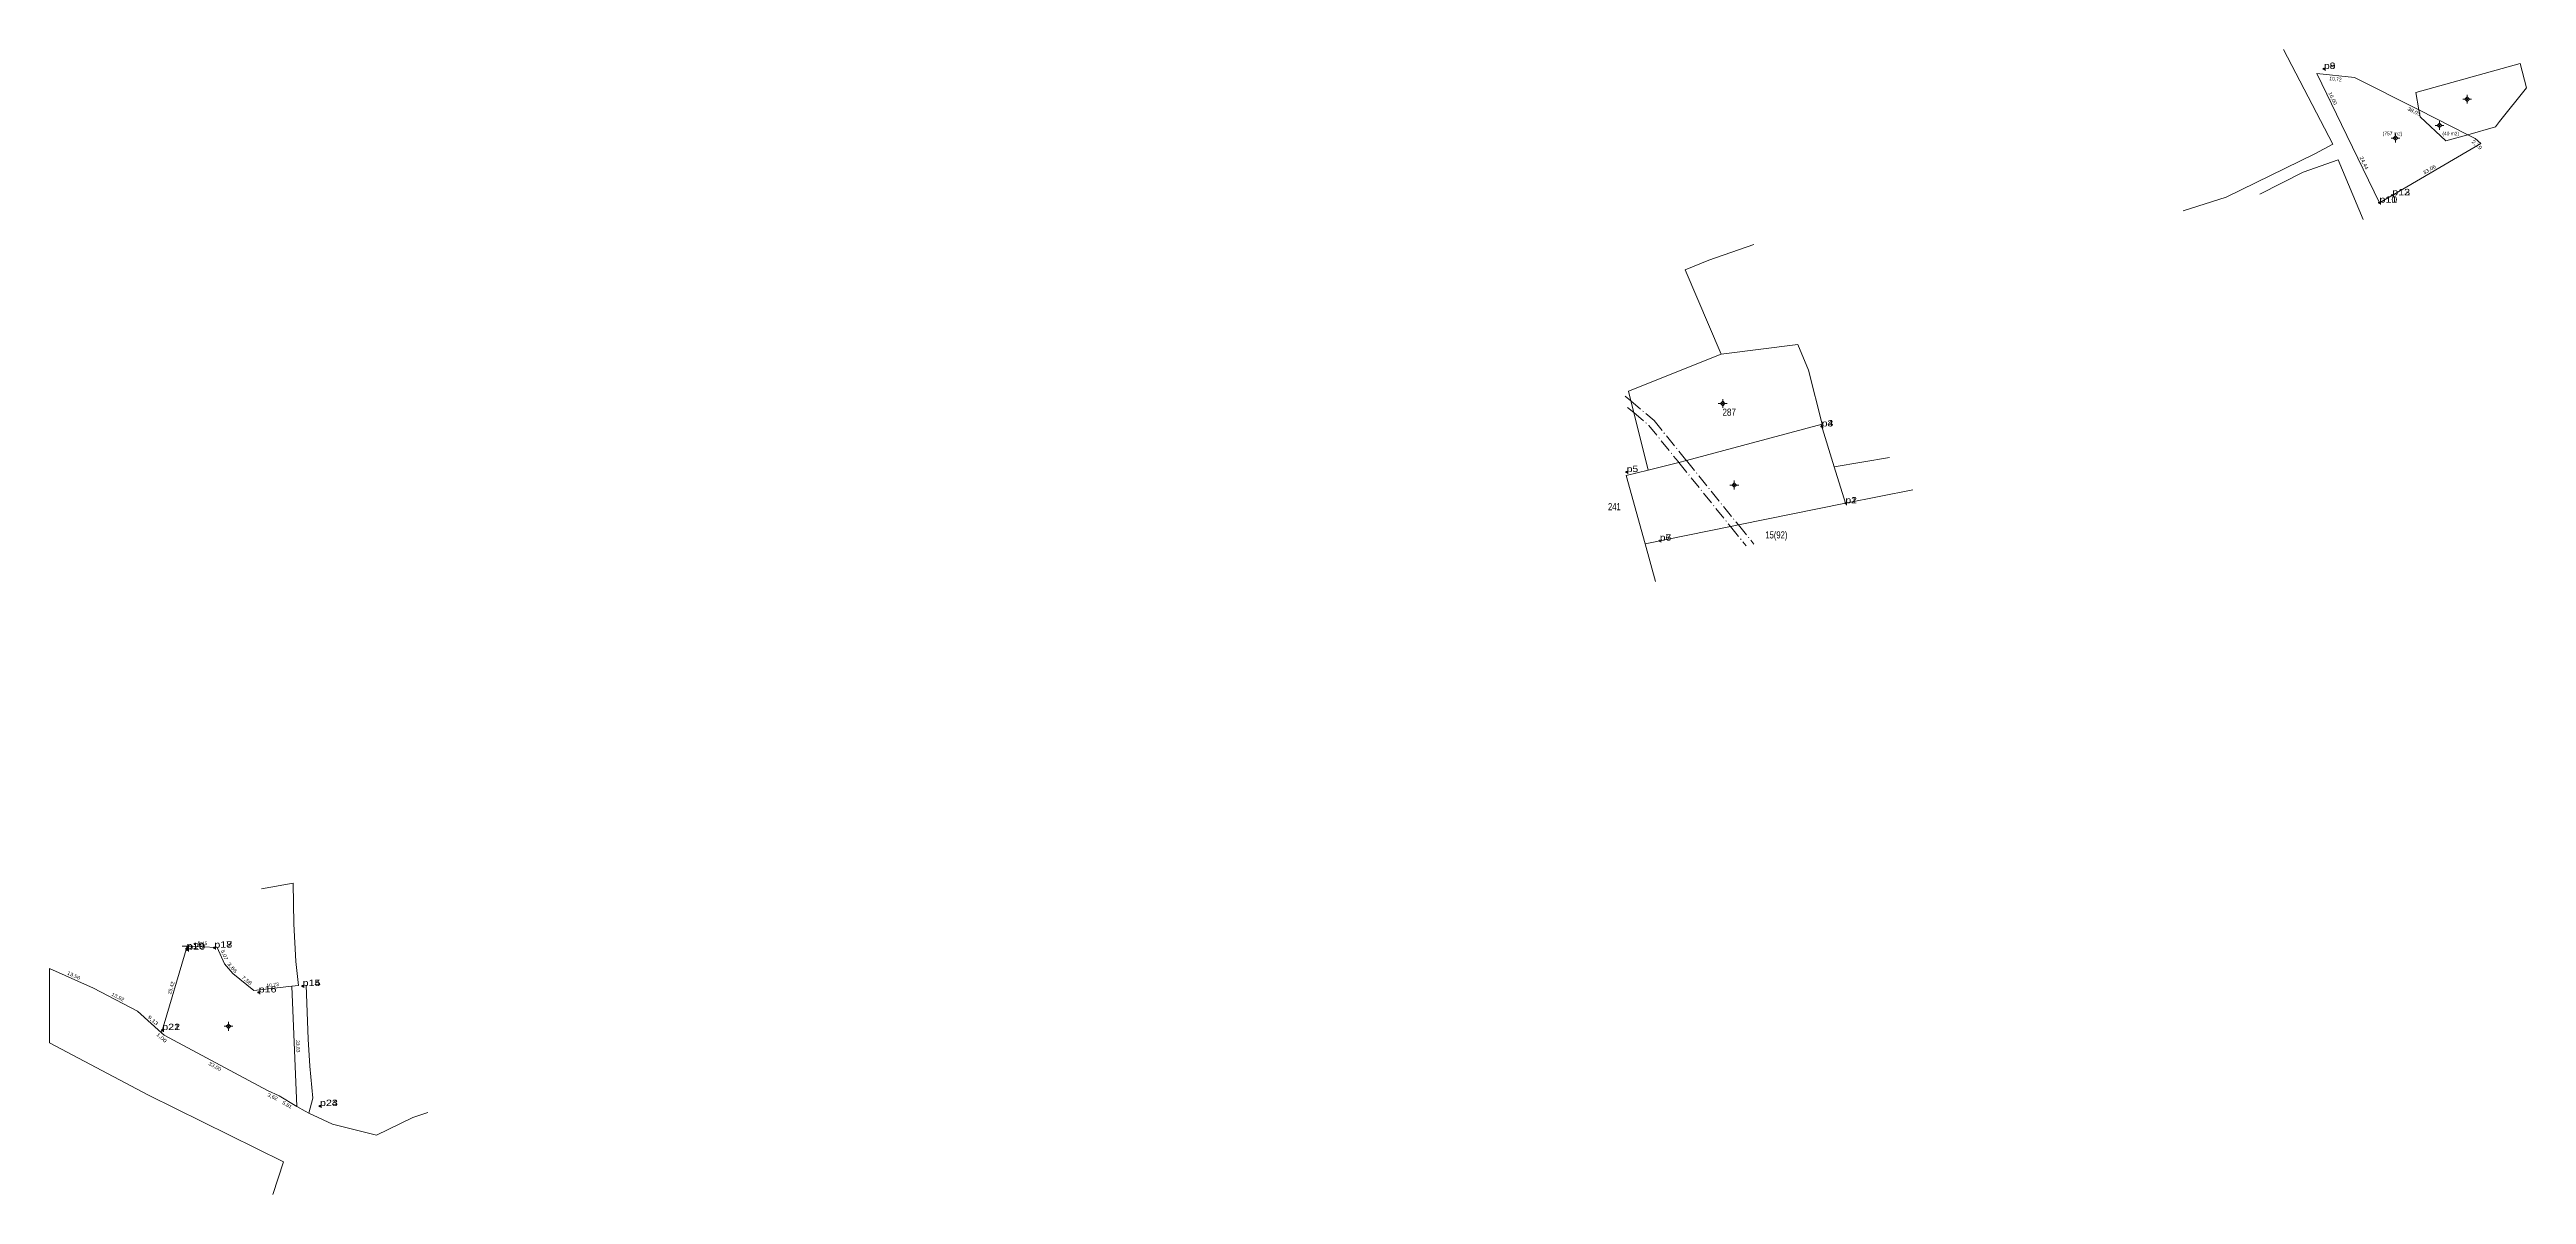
# Model space of a CAD drawing. Header units: metres. Extents: x 548912 to 551978, y 1837823 to 1841657.
# Drawn here: x 551000 to 551697, y 1837823 to 1838145 of the extents above; entities that cross this region are included whole.
import ezdxf
from ezdxf.enums import TextEntityAlignment as Align

# ---------------------------------------------------------------- set-up
doc = ezdxf.new("R2010")
doc.units = ezdxf.units.M
doc.header["$LTSCALE"] = 0.72
doc.header["$PDMODE"] = 32
doc.header["$PDSIZE"] = 0.36
doc.linetypes.add('DOT_DASHED', pattern=[7.7, 5, -1.2, 0.3, -1.2])
for name, color, linetype, lineweight in [('10', 7, 'Continuous', 13), ('11', 7, 'Continuous', 13), ('16', 7, 'Continuous', 13), ('23', 7, 'Continuous', 13), ('30', 7, 'DOT_DASHED', 13), ('31', 7, 'Continuous', 13)]:
    doc.layers.add(name, color=color, linetype=linetype, lineweight=lineweight)
for name, color, linetype in [('12', 7, 'Continuous'), ('13', 7, 'Continuous'), ('5', 7, 'Continuous'), ('7', 7, 'Continuous')]:
    doc.layers.add(name, color=color, linetype=linetype)

msp = doc.modelspace()

# ---------------------------------------------------------------- hatches: boundary and pattern name
at = {"layer": '11'}
for points in [[(551680.5698, 1838130.95, 1), (551680.2698, 1838130.95, 1)], [(551660.3898, 1838119.99, 1), (551660.0898, 1838119.99, 1)], [(551672.7698, 1838123.55, 1), (551672.4698, 1838123.55, 1)], [(551471.0397, 1838045.28, 1), (551470.7397, 1838045.28, 1)], [(551474.3198, 1838022.3, 1), (551474.0198, 1838022.3, 1)], [(551050.5098, 1837869.93, 1), (551050.2098, 1837869.93, 1)]]:
    msp.add_hatch(color=256, dxfattribs=at).paths.add_polyline_path(points)

# ---------------------------------------------------------------- linework, layer by layer
at = {"layer": '10'}
for p, q in [((551638.08, 1838138.18), (551645.06, 1838123.79)), ((551666.84, 1838127.91), (551680.62, 1838120.94)), ((551645.01, 1838123.79), (551645.06, 1838123.79)), ((551445.04, 1838046.03), (551445.87, 1838042.72)), ((551445.87, 1838042.72), (551449.89, 1838026.52)), ((551460.68, 1838029.23), (551498.91, 1838039.46)), ((551449.89, 1838026.52), (551458.54, 1838028.69)), ((551458.54, 1838028.69), (551460.68, 1838029.23)), ((551473.11, 1838010.65), (551475.33, 1838011.1))]:
    msp.add_line(p, q, dxfattribs=at)
for points in [[(551680.62, 1838120.94), (551688.37, 1838123.13), (551689.55, 1838124.62), (551697.11, 1838134.19), (551695.38, 1838140.97), (551665.95, 1838132.85), (551666.84, 1838127.91)], [(551638.08, 1838138.18), (551648.74, 1838137.07), (551666.84, 1838127.91)], [(551666.84, 1838127.91), (551667.19, 1838125.96), (551674.43, 1838119.18), (551680.62, 1838120.94)], [(551645.06, 1838123.79), (551655.74, 1838101.8), (551684.3, 1838118.45), (551682.67, 1838119.9), (551680.62, 1838120.94)], [(551479.7, 1838090.07), (551466.95, 1838085.62), (551460.37, 1838082.88), (551470.44, 1838059.2), (551492, 1838061.85), (551495.05, 1838054.65), (551498.91, 1838039.46)], [(551445.04, 1838046.03), (551444.37, 1838048.75), (551470.44, 1838059.2)], [(551475.33, 1838011.1), (551505.45, 1838017.17), (551502.29, 1838027.44), (551498.6, 1838039.38)], [(551449.89, 1838026.52), (551443.72, 1838024.97), (551449.03, 1838005.79), (551473.11, 1838010.65)], [(551000, 1837886.18), (551012.38, 1837880.66), (551024.71, 1837874.21), (551031.5, 1837868.11)]]:
    msp.add_lwpolyline(points, dxfattribs=at)
msp.add_lwpolyline([(551031.5, 1837868.11), (551038.77, 1837892.46), (551047.22, 1837892.16), (551049.21, 1837887.5), (551051.63, 1837884.75), (551057.53, 1837879.99), (551068.19, 1837881.19), (551069.64, 1837847.39), (551064.63, 1837850.35), (551061.33, 1837851.85), (551032.24, 1837867.44)], close=True, dxfattribs=at)
msp.add_point((551498.78, 1838038.81), dxfattribs=at)
at = {"layer": '11'}
for p, q in [((551679.8, 1838130.95), (551679.17, 1838130.95)), ((551680.42, 1838132.2), (551680.42, 1838131.57)), ((551680.42, 1838130.33), (551680.42, 1838129.7)), ((551681.67, 1838130.95), (551681.05, 1838130.95)), ((551659.61, 1838119.99), (551658.99, 1838119.99)), ((551660.24, 1838121.24), (551660.24, 1838120.61)), ((551660.24, 1838119.37), (551660.24, 1838118.74)), ((551661.49, 1838119.99), (551660.87, 1838119.99)), ((551671.99, 1838123.55), (551671.37, 1838123.55)), ((551672.62, 1838124.8), (551672.62, 1838124.17)), ((551672.62, 1838122.93), (551672.62, 1838122.3)), ((551673.87, 1838123.55), (551673.25, 1838123.55)), ((551470.27, 1838045.28), (551469.64, 1838045.28)), ((551470.89, 1838046.53), (551470.89, 1838045.91)), ((551470.89, 1838044.65), (551470.89, 1838044.03)), ((551472.14, 1838045.28), (551471.51, 1838045.28)), ((551473.55, 1838022.3), (551472.92, 1838022.3)), ((551474.17, 1838023.55), (551474.17, 1838022.93)), ((551474.17, 1838021.67), (551474.17, 1838021.05)), ((551475.42, 1838022.3), (551474.8, 1838022.3)), ((551049.73, 1837869.93), (551049.11, 1837869.93)), ((551050.36, 1837871.18), (551050.36, 1837870.55)), ((551050.36, 1837869.31), (551050.36, 1837868.68)), ((551051.61, 1837869.93), (551050.99, 1837869.93))]:
    msp.add_line(p, q, dxfattribs=at)
for points in [[(551680.42, 1838131.57), (551679.8, 1838130.95), (551680.42, 1838130.33), (551681.05, 1838130.95)], [(551660.24, 1838120.61), (551659.61, 1838119.99), (551660.24, 1838119.37), (551660.87, 1838119.99)], [(551672.62, 1838124.17), (551671.99, 1838123.55), (551672.62, 1838122.93), (551673.25, 1838123.55)], [(551470.89, 1838045.91), (551470.27, 1838045.28), (551470.89, 1838044.65), (551471.51, 1838045.28)], [(551474.17, 1838022.93), (551473.55, 1838022.3), (551474.17, 1838021.67), (551474.8, 1838022.3)], [(551050.36, 1837870.55), (551049.73, 1837869.93), (551050.36, 1837869.31), (551050.99, 1837869.93)]]:
    msp.add_lwpolyline(points, close=True, dxfattribs=at)
for centre in [(551680.4198, 1838130.95), (551660.2398, 1838119.99), (551672.6198, 1838123.55), (551470.8897, 1838045.28), (551474.1698, 1838022.3), (551050.3598, 1837869.93)]:
    msp.add_circle(centre, 0.15, dxfattribs=at)
at = {"layer": '16'}
for p, q in [((551502.29, 1838027.44), (551517.83, 1838030.03)), ((551505.45, 1838017.17), (551524.44, 1838021)), ((551449.03, 1838005.79), (551451.98, 1837995.14)), ((551037.35, 1837892.51), (551038.77, 1837892.46)), ((551069.64, 1837847.39), (551071.91, 1837846.05))]:
    msp.add_line(p, q, dxfattribs=at)
for points in [[(551068.19, 1837881.19), (551070.08, 1837881.4), (551069.3, 1837888.17), (551068.78, 1837898.74), (551068.54, 1837910.26), (551059.65, 1837908.67)], [(551072.18, 1837881.54), (551072.83, 1837866.33), (551073.26, 1837858.69), (551074.06, 1837849.69), (551072.96, 1837845.43)], [(551106.5, 1837845.67), (551102.29, 1837844.25), (551092.02, 1837839.25), (551079.6, 1837842.4), (551072.96, 1837845.43), (551071.91, 1837846.05)]]:
    msp.add_lwpolyline(points, dxfattribs=at)
at = {"layer": '23'}
for points in [[(551600.49, 1838099.49), (551612.56, 1838103.39), (551637.56, 1838115.55), (551642.66, 1838118.27), (551628.69, 1838144.93)], [(551622.03, 1838104.19), (551634.23, 1838110.42), (551644.16, 1838113.87), (551651.19, 1838097.1)]]:
    msp.add_lwpolyline(points, dxfattribs=at)
at = {"layer": '30'}
for p, q in [((551443.46, 1838047.37), (551445.04, 1838046.03)), ((551444.13, 1838044.19), (551445.87, 1838042.72)), ((551458.32, 1838028.97), (551458.54, 1838028.69)), ((551458.54, 1838028.69), (551473.11, 1838010.65)), ((551460.43, 1838029.54), (551460.68, 1838029.23)), ((551460.68, 1838029.23), (551475.33, 1838011.1)), ((551473.11, 1838010.65), (551477.51, 1838005.2)), ((551475.33, 1838011.1), (551479.7, 1838005.69))]:
    msp.add_line(p, q, dxfattribs=at)
for points in [[(551445.04, 1838046.03), (551451.57, 1838040.51), (551460.43, 1838029.54)], [(551445.87, 1838042.72), (551450.13, 1838039.11), (551458.32, 1838028.97)]]:
    msp.add_lwpolyline(points, dxfattribs=at)
at = {"layer": '31'}
msp.add_line((551638.08, 1838138.18), (551645.01, 1838123.79), dxfattribs=at)
msp.add_lwpolyline([(551000, 1837886.18), (551000, 1837865.25), (551027.87, 1837850.58), (551065.89, 1837831.81), (551062.87, 1837822.58)], dxfattribs=at)
at = {"layer": '7'}
for p in [(551640.12, 1838139.46), (551655.73, 1838101.81), (551655.74, 1838101.8), (551659.33, 1838103.9), (551498.78, 1838038.81), (551443.9, 1838025.96), (551505.45, 1838017.17), (551505.46, 1838017.17), (551453.2, 1838006.63), (551453.21, 1838006.64), (551038.55, 1837891.71), (551038.78, 1837891.49), (551046.39, 1837892.06), (551046.39, 1837892.04), (551058.86, 1837879.46), (551071.24, 1837881.27), (551071.24, 1837881.26), (551031.72, 1837868.87), (551031.72, 1837868.86), (551076.11, 1837847.48), (551076.13, 1837847.49)]:
    msp.add_point(p, dxfattribs=at)

# ---------------------------------------------------------------- texts
at = {"layer": '12'}
for s, width, p in [('p8', 1.2, (551640.12, 1838139.46)), ('p9', 1.2, (551640.12, 1838139.46)), ('p12', 1.25, (551659.33, 1838103.9)), ('p13', 1.25, (551659.33, 1838103.9)), ('p11', 1.25, (551655.73, 1838101.81)), ('p10', 1.25, (551655.74, 1838101.8)), ('p3', 1.2, (551498.78, 1838038.81)), ('p4', 1.2, (551498.78, 1838038.81)), ('p5', 1.2, (551443.9, 1838025.96)), ('p2', 1.2, (551505.45, 1838017.17)), ('p1', 1.2, (551505.46, 1838017.16)), ('p7', 1.2, (551453.2, 1838006.64)), ('p6', 1.2, (551453.21, 1838006.64)), ('p19', 1.25, (551038.55, 1837891.71)), ('p20', 1.25, (551038.78, 1837891.49)), ('p18', 1.25, (551046.39, 1837892.06)), ('p17', 1.25, (551046.39, 1837892.04)), ('p15', 1.25, (551071.24, 1837881.27)), ('p14', 1.25, (551071.24, 1837881.26)), ('p16', 1.25, (551058.86, 1837879.46)), ('p22', 1.25, (551031.72, 1837868.87)), ('p21', 1.25, (551031.72, 1837868.86)), ('p24', 1.25, (551076.11, 1837847.48)), ('p23', 1.25, (551076.13, 1837847.49))]:
    msp.add_text(s, height=1.8, dxfattribs=dict(at, width=width)).set_placement(p)
at = {"layer": '13'}
for s, width, p in [('287', 0.85, (551472.72, 1838041.84)), ('241', 0.8, (551440.415, 1838015.23)), ('15(92)', 0.8, (551486.005, 1838007.28))]:
    msp.add_text(s, height=2, dxfattribs=dict(at, width=width)).set_placement(p, align=Align.CENTER)
at = {"layer": '5'}
for s, rotation, width, p in [('16,00', 295.891, 1.15, (551642.1251, 1838130.9783)), ('38,03', 333.159, 1.15, (551665.2592, 1838127.0297)), ('(40 m2)', 359.269, 0.85, (551675.7936, 1838120.7748)), ('2,19', 318.317, 1.3, (551682.8275, 1838117.7579)), ('24,44', 295.891, 1.15, (551650.9575, 1838112.7933)), ('33,06', 30.222, 1.2, (551670.0283, 1838110.7026)), ('5,07', 293.124, 1.15, (551048.758, 1837889.8264)), ('13,56', 335.969, 1.15, (551006.6064, 1837883.7879)), ('25,42', 73.359, 1.1, (551034.7041, 1837880.5768)), ('3,66', 311.348, 1.3, (551051.0945, 1837886.1153)), ('7,58', 321.104, 1.25, (551055.2111, 1837882.5)), ('10,73', 6.41, 1.05, (551062.8642, 1837881.0882)), ('13,92', 332.385, 1.15, (551019.0132, 1837877.7529)), ('9,13', 318.042, 1.3, (551028.7757, 1837871.2281)), ('1,00', 318.043, 1.3, (551031.2057, 1837866.3581)), ('33,00', 331.812, 1.15, (551046.3238, 1837858.1901)), ('3,62', 335.556, 1.15, (551062.5781, 1837849.6354)), ('5,81', 329.431, 1.1, (551066.6307, 1837847.4299))]:
    msp.add_text(s, height=1, rotation=rotation, dxfattribs=dict(at, width=width)).set_placement(p, align=Align.CENTER)
for s, rotation, p in [('10,72', 354.055, (551643.3082, 1838136.1269)), ('(757 m2)', 359.269, (551659.3986, 1838120.7646)), ('8,45', 357.969, (551043.0323, 1837892.812)), ('33,83', 272.447, (551069.4145, 1837864.2863))]:
    msp.add_text(s, height=1, rotation=rotation, dxfattribs=at).set_placement(p, align=Align.CENTER)

doc.saveas('drawing.dxf')
